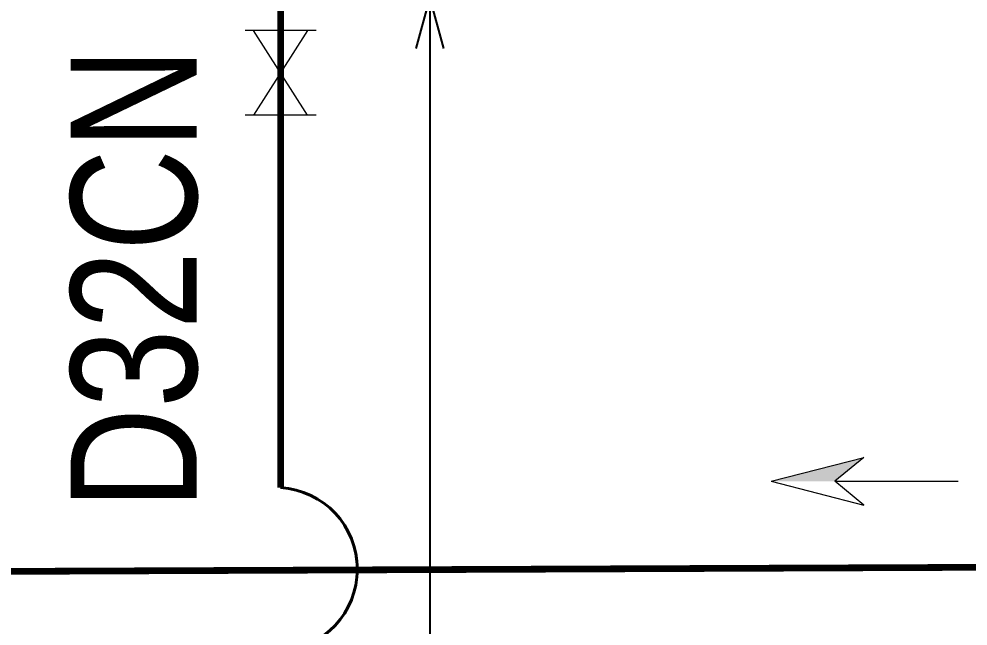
# Model space of a CAD drawing. Header units: millimetres. Extents: x -294625 to 2136527, y -251383 to 128331.
# Drawn here: x 1083488 to 1089127, y -84137 to -80528 of the extents above; entities that cross this region are included whole.
import ezdxf
from ezdxf.lldxf.tags import DXFTag

# ---------------------------------------------------------------- set-up
doc = ezdxf.new("R2010")
doc.units = ezdxf.units.MM
doc.linetypes.add('CONTINOUS', pattern=[0])
for name, color, linetype, lineweight in [('00-N-4-NUOC LANH', 4, 'NU-NUOC LANH', 40), ('00-N-7-THIET BI', 7, 'CONTINOUS', 20), ('00-N-GHI CHU', 7, 'Continuous', 9), ('00-N-TEXT', 7, 'CONTINOUS', 9), ('GTECHCONS-CTN-THIET BI', 10, 'Continuous', 20), ('N3-NOTE', 11, 'Continuous', 13)]:
    doc.layers.add(name, color=color, linetype=linetype, lineweight=lineweight)
doc.styles.add('P-ARIAL', font='arial.ttf', dxfattribs={"height": 3})
doc.styles.add('P-VNTIMEH', font='vntimeh.shx', dxfattribs={"width": 0.75, "height": 300})
doc.styles.add('TXT', font='txt.shx')
tags = doc.linetypes.add('NU-NUOC LANH', pattern='A,0.6,-0.4,["CW",TXT,S=0.2,R=0,X=-0.25,Y=-0.1],-0.25', length=1.25).pattern_tags.tags
tags[6] = DXFTag(74, 10)
doc.dimstyles.new('N-NOTE', dxfattribs={"dimtxt": 200, "dimasz": 30, "dimexe": 50, "dimexo": 50, "dimgap": 100, "dimtad": 1, "dimdec": 0, "dimdsep": 46, "dimtxsty": 'P-VNTIMEH', "dimblk": 'OPEN30', "dimcen": 0, "dimse1": 1, "dimse2": 1, "dimclrd": 256, "dimclre": 7, "dimclrt": 256, "dimadec": 0, "dimazin": 0, "dimtfac": 1, "dimtdec": 0, "dimtix": 1, "dimtmove": 2, "dimatfit": 3, "dimldrblk": 'OPEN30', "dimfxl": 1, "dimtolj": 1, "dimtzin": 0, "dimarcsym": 0})

# ---------------------------------------------------------------- blocks, each defined once
blk = doc.blocks.new('A$C2639329B')
at = {"layer": '00-N-GHI CHU', "color": 232}
for p, q in [((1288, 0), (146, 294)), ((146, 294), (504, 0)), ((504, 0), (-1020, 0)), ((1288, 0), (146, -294)), ((146, -294), (504, 0))]:
    blk.add_line(p, q, dxfattribs=at)
blk.add_solid([(504, 0), (1288, 0), (146, 294)], dxfattribs=at)
blk = doc.blocks.new('_Open30')
at = {"color": 0, "linetype": 'ByBlock', "lineweight": -2}
for p, q in [((-1, 0.268), (0, 0)), ((0, 0), (-1, -0.268)), ((0, 0), (-1, 0))]:
    blk.add_line(p, q, dxfattribs=at)
blk = doc.blocks.new('Gate Valve')
at = {"layer": 'GTECHCONS-CTN-THIET BI', "ltscale": 0.2}
for p, q in [((-171.4, 144), (-171.4, -144)), ((171.4, 144), (171.4, -144)), ((171.4, 109.7), (-171.4, -109.7)), ((-171.4, 109.7), (171.4, -109.7))]:
    blk.add_line(p, q, dxfattribs=at)

msp = doc.modelspace()

# ---------------------------------------------------------------- linework, layer by layer
at = {"layer": '00-N-4-NUOC LANH', "ltscale": 1500}
msp.add_lwpolyline([(1010083.4, -74810.2, 40, 40, 0), (1010083.4, -76263.4, 40, 40, 0), (1028515.6, -84043.5, 40, 40, 0), (1101203.2, -83737.9, 40, 40, 0)], format="xyseb", dxfattribs=at)
at = {"layer": '00-N-4-NUOC LANH', "ltscale": 1500, "const_width": 40}
msp.add_lwpolyline([(1085042.4, -83314.6), (1085042.4, -79859.8)], dxfattribs=at)
at = {"layer": '00-N-4-NUOC LANH', "ltscale": 1500}
msp.add_arc((1085012.4, -83800.2), 486.5, 273.5333, 86.4667, dxfattribs=at)

# ---------------------------------------------------------------- block references
at = {"layer": '00-N-7-THIET BI', "xscale": 1.46484375, "yscale": 1.46484375, "zscale": 1.46484375, "rotation": 270}
msp.add_blockref('Gate Valve', (1085042.4, -80848.9), dxfattribs=at)
at = {"layer": '00-N-GHI CHU', "xscale": -0.4810207792315849, "yscale": 0.4810207792315849, "zscale": 0.4810207792315849}
msp.add_blockref('A$C2639329B', (1088577.6, -83277), dxfattribs=at)

# ---------------------------------------------------------------- texts
at = {"layer": '00-N-TEXT', "color": 2, "insert": (1083794.9, -80697.6), "char_height": 750, "attachment_point": 3, "rotation": 90, "line_spacing_factor": 0.8, "style": 'P-ARIAL'}
msp.add_mtext_dynamic_manual_height_columns('{\\W0.8;D32CN}', width=3109.14, gutter_width=5, heights=[0], dxfattribs=at)

# ---------------------------------------------------------------- leaders
at = {"layer": 'N3-NOTE'}
msp.add_leader([(1085929.6, -80404), (1085929.6, -90992.5), (1109854.4, -90992.5)], dimstyle='N-NOTE', override={"dimasz": 300, "dimgap": 100, "dimtad": 0}, dxfattribs=at)

doc.saveas('drawing.dxf')
